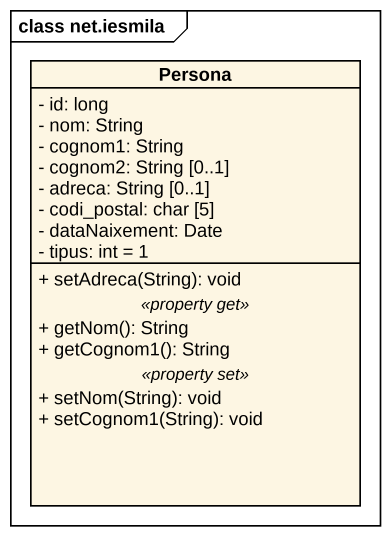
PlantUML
@startuml
mainframe class net.iesmila
hide circle
hide empty members
skinparam classAttributeIconSize 0
class Persona {
  - id: long
  - nom: String
  - cognom1: String
  - cognom2: String [0..1]
  - adreca: String [0..1]
  - codi_postal: char [5]
  - dataNaixement: Date
  - tipus: int = 1
  --
  + setAdreca(String): void
  .. <<property get>> ..
  + getNom(): String
  + getCognom1(): String
  .. <<property set>> ..
  + setNom(String): void
  + setCognom1(String): void
}
@enduml
